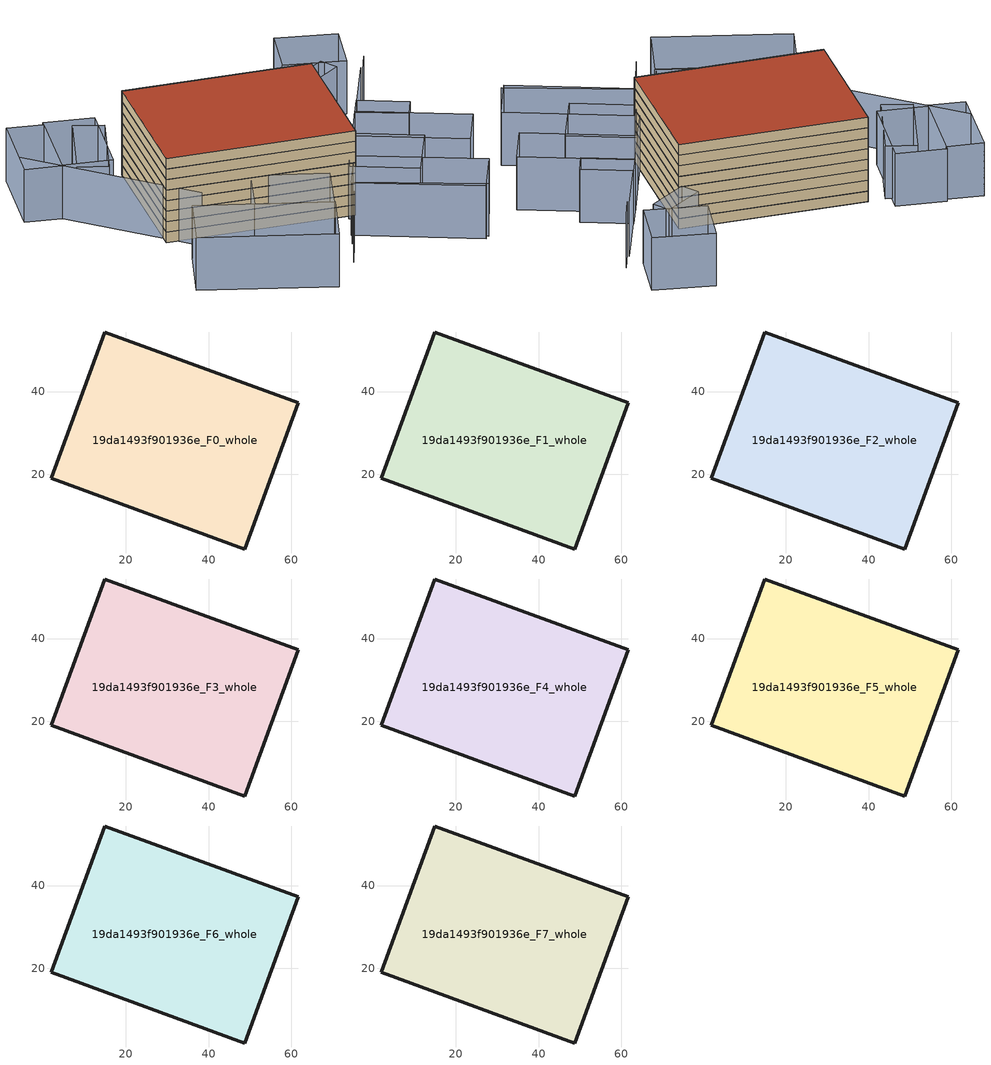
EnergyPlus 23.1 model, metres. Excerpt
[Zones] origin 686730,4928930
19da1493f901936e_F0_whole
 floor ground (EU_floor_Construction): 48.69,2 61.61,37.3 14.96,54.37 2.05,19.07 z0
 wall outside (EU_wall_Construction): 2.05,19.07 14.96,54.37 61.61,37.3 48.69,2 2.05,19.07 z0:3
19da1493f901936e_F1_whole
 floor to 19da1493f901936e_F0_whole (EU_floor_Construction): 48.69,2 61.61,37.3 14.96,54.37 2.04,19.07 z3
 wall outside (EU_wall_Construction): 2.05,19.07 14.96,54.37 61.61,37.3 48.69,2 2.05,19.07 z3:6
19da1493f901936e_F2_whole
 floor to 19da1493f901936e_F1_whole (EU_floor_Construction): 48.69,2 61.61,37.3 14.96,54.37 2.04,19.07 z6
 wall outside (EU_wall_Construction): 2.05,19.07 14.96,54.37 61.61,37.3 48.69,2 2.05,19.07 z6:9
19da1493f901936e_F3_whole
 floor to 19da1493f901936e_F2_whole (EU_floor_Construction): 48.69,2 61.61,37.3 14.96,54.37 2.04,19.07 z9
 wall outside (EU_wall_Construction): 2.05,19.07 14.96,54.37 61.61,37.3 48.69,2 2.05,19.07 z9:12
19da1493f901936e_F4_whole
 floor to 19da1493f901936e_F3_whole (EU_floor_Construction): 48.69,2 61.61,37.3 14.96,54.37 2.04,19.07 z12
 wall outside (EU_wall_Construction): 2.05,19.07 14.96,54.37 61.61,37.3 48.69,2 2.05,19.07 z12:15
19da1493f901936e_F5_whole
 floor to 19da1493f901936e_F4_whole (EU_floor_Construction): 48.69,2 61.61,37.3 14.96,54.37 2.04,19.07 z15
 wall outside (EU_wall_Construction): 2.05,19.07 14.96,54.37 61.61,37.3 48.69,2 2.05,19.07 z15:18
19da1493f901936e_F6_whole
 floor to 19da1493f901936e_F5_whole (EU_floor_Construction): 48.69,2 61.61,37.3 14.96,54.37 2.04,19.07 z18
 wall outside (EU_wall_Construction): 2.05,19.07 14.96,54.37 61.61,37.3 48.69,2 2.05,19.07 z18:21
19da1493f901936e_F7_whole
 floor to 19da1493f901936e_F6_whole (EU_floor_Construction): 48.69,2 61.61,37.3 14.96,54.37 2.04,19.07 z21
 wall outside (EU_wall_Construction): 2.05,19.07 14.96,54.37 61.61,37.3 48.69,2 2.05,19.07 z21:24
 roof outside (EU_roof_Construction): 61.61,37.3 48.69,2 2.05,19.07 14.96,54.37 z24
shading: 33.2,-17.54 39.27,-9.92 / 38.88,-9.62 41.9,-5.83 / 41.9,-5.83 68.52,-27.08 / 68.79,27.99 80.05,41.11 / 79.91,40.14 84.3,45.48 / -16.69,55.25 8.29,12.58 / 67.27,-27.62 41.38,-5.79 / 41.38,-5.79 50.61,5.15 / 50.61,5.15 76.49,-16.69 / 76.49,-16.69 67.27,-27.62 / 22.54,-25.53 -7.18,-5.54 / -7.18,-5.54 2.34,8.61 / 2.34,8.61 32.06,-11.38 / 32.06,-11.38 22.54,-25.53 / 10.67,55.88 -1.69,37.81 / -1.69,37.81 -8.35,42.36 / -8.35,42.36 4.01,60.44 / 4.01,60.44 10.67,55.88 / -10.71,45.56 -0.85,66.26 / -0.85,66.26 11.06,60.58 / 11.06,60.58 1.2,39.88 / 1.2,39.88 -10.71,45.56 / -1.31,65.3 -10.93,45.09 / -10.93,45.09 -19.68,49.26 / -19.68,49.26 -10.05,69.46 / -10.05,69.46 -1.31,65.3 / 40.13,1.38 31.83,-11.28 / 31.83,-11.28 15.1,-0.32 / 15.1,-0.32 23.4,12.34 / 23.4,12.34 40.13,1.38 / 59.9,-10.3 46.18,1.48 / 46.18,1.48 57.51,14.68 / 57.51,14.68 71.23,2.9 / 71.23,2.9 59.9,-10.3 / 64.94,23.62 87.61,4.41 / 87.61,4.41 79.28,-5.41 / 79.28,-5.41 56.62,13.8 / 56.62,13.8 64.94,23.62 / 68.72,28.11 79.11,19.26 / 79.11,19.26 75.1,14.56 / 75.1,14.56 64.72,23.4 / 64.72,23.4 68.72,28.11 / 62.62,46.63 74.23,49.95 / 74.23,49.95 75.61,45.11 / 75.61,45.11 64,41.78 / 64,41.78 62.62,46.63 / 72.32,66.88 86.6,59.02 / 86.6,59.02 79.51,46.14 / 79.51,46.14 65.23,54 / 65.23,54 72.32,66.88 z0:15
[Building]
EU S2 Campaign: North Axis=0; Terrain=City; Solar Distribution=FullExterior
[Site:Location]
Bologna: Latitude=44.5; Longitude=11.25; Time Zone=1; Elevation=37
[SizingPeriod:WeatherFileDays]
AnnualSizingPeriod: Begin Month=1; Begin Day of Month=1; End Month=12; End Day of Month=31; Day of Week for Start Day=Monday; Use Weather File Daylight Saving Period=No; Use Weather File Rain and Snow Indicators=No
[MATERIAL]
EU_InternalMass_Material: Roughness=MediumRough; Thickness=0.1; Conductivity=1; Density=1800; Specific Heat=900; Thermal Absorptance=0.9; Solar Absorptance=0.7; Visible Absorptance=0.7
[MATERIAL:NOMASS] Roughness=MediumRough; Thermal Absorptance=0.9; Solar Absorptance=0.7; Visible Absorptance=0.7
Name | Thermal Resistance
EU_wall_NoMass | 0.905828
EU_roof_NoMass | 0.37593
EU_floor_NoMass | 0.67114
[CONSTRUCTION]
EU_wall_Construction: EU_wall_NoMass
EU_roof_Construction: EU_roof_NoMass
EU_floor_Construction: EU_floor_NoMass
EU_InternalMass_Construction: EU_InternalMass_Material
[ZONE] Type=1; Multiplier=1; Ceiling Height=autocalculate; Volume=5601.34; Floor Area=autocalculate; Part of Total Floor Area=Yes
19da1493f901936e_F0_whole; 19da1493f901936e_F1_whole; 19da1493f901936e_F2_whole; 19da1493f901936e_F3_whole; 19da1493f901936e_F4_whole; 19da1493f901936e_F5_whole; 19da1493f901936e_F6_whole; 19da1493f901936e_F7_whole
[INTERNALMASS] Construction=EU_InternalMass_Construction; Surface Area=1867.11
Name | Zone or ZoneList
19da1493f901936e_F0_whole_EU_InternalMass | 19da1493f901936e_F0_whole
19da1493f901936e_F1_whole_EU_InternalMass | 19da1493f901936e_F1_whole
19da1493f901936e_F2_whole_EU_InternalMass | 19da1493f901936e_F2_whole
19da1493f901936e_F3_whole_EU_InternalMass | 19da1493f901936e_F3_whole
19da1493f901936e_F4_whole_EU_InternalMass | 19da1493f901936e_F4_whole
19da1493f901936e_F5_whole_EU_InternalMass | 19da1493f901936e_F5_whole
19da1493f901936e_F6_whole_EU_InternalMass | 19da1493f901936e_F6_whole
19da1493f901936e_F7_whole_EU_InternalMass | 19da1493f901936e_F7_whole
[OTHEREQUIPMENT] Fuel Type=Electricity; Design Level Calculation Method=Watts/Area; Power per Zone Floor Area=1; Fraction Latent=0; Fraction Radiant=0; Fraction Lost=0; Carbon Dioxide Generation Rate=0; EndUse Subcategory=EU_Step8_InternalGains
Name | Zone or ZoneList or Space or SpaceList | Schedule
EU_Step8_InternalGain_19da1493f901936e_F0_whole_f000 | 19da1493f901936e_F0_whole | EU_Step8_GainSchedule_19da1493f901936e_F0_whole_f000
EU_Step8_InternalGain_19da1493f901936e_F1_whole_f000 | 19da1493f901936e_F1_whole | EU_Step8_GainSchedule_19da1493f901936e_F1_whole_f000
EU_Step8_InternalGain_19da1493f901936e_F2_whole_f000 | 19da1493f901936e_F2_whole | EU_Step8_GainSchedule_19da1493f901936e_F2_whole_f000
EU_Step8_InternalGain_19da1493f901936e_F3_whole_f000 | 19da1493f901936e_F3_whole | EU_Step8_GainSchedule_19da1493f901936e_F3_whole_f000
EU_Step8_InternalGain_19da1493f901936e_F4_whole_f000 | 19da1493f901936e_F4_whole | EU_Step8_GainSchedule_19da1493f901936e_F4_whole_f000
EU_Step8_InternalGain_19da1493f901936e_F5_whole_f000 | 19da1493f901936e_F5_whole | EU_Step8_GainSchedule_19da1493f901936e_F5_whole_f000
EU_Step8_InternalGain_19da1493f901936e_F6_whole_f000 | 19da1493f901936e_F6_whole | EU_Step8_GainSchedule_19da1493f901936e_F6_whole_f000
EU_Step8_InternalGain_19da1493f901936e_F7_whole_f000 | 19da1493f901936e_F7_whole | EU_Step8_GainSchedule_19da1493f901936e_F7_whole_f000
[ZONEVENTILATION:DESIGNFLOWRATE] Schedule=EU_AlwaysOn; Design Flow Rate Calculation Method=AirChanges/Hour; Air Changes per Hour=0.73129; Ventilation Type=Natural; Fan Pressure Rise=0; Fan Total Efficiency=1; Constant Term Coefficient=1; Temperature Term Coefficient=0; Velocity Term Coefficient=0; Velocity Squared Term Coefficient=0; Minimum Indoor Temperature=-100; Maximum Indoor Temperature=100; Delta Temperature=-100; Minimum Outdoor Temperature=-100; Maximum Outdoor Temperature=100; Maximum Wind Speed=40
Name | Zone or ZoneList or Space or SpaceList
EU_ConstantAir_19da1493f901936e_F0_whole | 19da1493f901936e_F0_whole
EU_ConstantAir_19da1493f901936e_F1_whole | 19da1493f901936e_F1_whole
EU_ConstantAir_19da1493f901936e_F2_whole | 19da1493f901936e_F2_whole
EU_ConstantAir_19da1493f901936e_F3_whole | 19da1493f901936e_F3_whole
EU_ConstantAir_19da1493f901936e_F4_whole | 19da1493f901936e_F4_whole
EU_ConstantAir_19da1493f901936e_F5_whole | 19da1493f901936e_F5_whole
EU_ConstantAir_19da1493f901936e_F6_whole | 19da1493f901936e_F6_whole
EU_ConstantAir_19da1493f901936e_F7_whole | 19da1493f901936e_F7_whole
[HVACTEMPLATE:THERMOSTAT] Constant Heating Setpoint=20; Constant Cooling Setpoint=50
EU_HeatOnly_19da1493f901936e_F0_whole; EU_HeatOnly_19da1493f901936e_F1_whole; EU_HeatOnly_19da1493f901936e_F2_whole; EU_HeatOnly_19da1493f901936e_F3_whole; EU_HeatOnly_19da1493f901936e_F4_whole; EU_HeatOnly_19da1493f901936e_F5_whole; EU_HeatOnly_19da1493f901936e_F6_whole; EU_HeatOnly_19da1493f901936e_F7_whole
[HVACTEMPLATE:ZONE:IDEALLOADSAIRSYSTEM] System Availability Schedule=EU_AlwaysOn; Maximum Heating Supply Air Temperature=50; Minimum Cooling Supply Air Temperature=13; Maximum Heating Supply Air Humidity Ratio=0.0156; Minimum Cooling Supply Air Humidity Ratio=0.0077; Heating Limit=NoLimit; Cooling Limit=NoLimit; Heating Availability Schedule=EU_AlwaysOn; Cooling Availability Schedule=EU_CoolingOff; Dehumidification Control Type=ConstantSensibleHeatRatio; Cooling Sensible Heat Ratio=0.7; Dehumidification Setpoint=60; Humidification Control Type=None; Humidification Setpoint=30; Outdoor Air Method=None; Outdoor Air Flow Rate per Person=0.00944; Outdoor Air Flow Rate per Zone Floor Area=0; Outdoor Air Flow Rate per Zone=0; Demand Controlled Ventilation Type=None; Outdoor Air Economizer Type=NoEconomizer; Heat Recovery Type=None; Sensible Heat Recovery Effectiveness=0.7; Latent Heat Recovery Effectiveness=0.65
Name | Template Thermostat
19da1493f901936e_F0_whole | EU_HeatOnly_19da1493f901936e_F0_whole
19da1493f901936e_F1_whole | EU_HeatOnly_19da1493f901936e_F1_whole
19da1493f901936e_F2_whole | EU_HeatOnly_19da1493f901936e_F2_whole
19da1493f901936e_F3_whole | EU_HeatOnly_19da1493f901936e_F3_whole
19da1493f901936e_F4_whole | EU_HeatOnly_19da1493f901936e_F4_whole
19da1493f901936e_F5_whole | EU_HeatOnly_19da1493f901936e_F5_whole
19da1493f901936e_F6_whole | EU_HeatOnly_19da1493f901936e_F6_whole
19da1493f901936e_F7_whole | EU_HeatOnly_19da1493f901936e_F7_whole
[SIZING:ZONE] Zone Cooling Design Supply Air Temperature Input Method=SupplyAirTemperature; Zone Cooling Design Supply Air Temperature=13; Zone Heating Design Supply Air Temperature Input Method=SupplyAirTemperature; Zone Heating Design Supply Air Temperature=50; Zone Cooling Design Supply Air Humidity Ratio=0.008; Zone Heating Design Supply Air Humidity Ratio=0.008; Cooling Design Air Flow Method=DesignDay; Cooling Design Air Flow Rate=0; Cooling Minimum Air Flow per Zone Floor Area=0.000762; Cooling Minimum Air Flow=0; Cooling Minimum Air Flow Fraction=0.2; Heating Design Air Flow Method=DesignDay; Heating Design Air Flow Rate=0; Heating Maximum Air Flow per Zone Floor Area=0.002032; Heating Maximum Air Flow=0.141576; Heating Maximum Air Flow Fraction=0.3; Account for Dedicated Outdoor Air System=No; Dedicated Outdoor Air System Control Strategy=NeutralSupplyAir; Dedicated Outdoor Air Low Setpoint Temperature for Design=autosize; Dedicated Outdoor Air High Setpoint Temperature for Design=autosize; Zone Load Sizing Method=Sensible Load Only No Latent Load; Zone Latent Cooling Design Supply Air Humidity Ratio Input Method=HumidityRatioDifference; Zone Cooling Design Supply Air Humidity Ratio Difference=0.005; Zone Latent Heating Design Supply Air Humidity Ratio Input Method=HumidityRatioDifference; Zone Humidification Design Supply Air Humidity Ratio Difference=0.005
19da1493f901936e_F0_whole; 19da1493f901936e_F1_whole; 19da1493f901936e_F2_whole; 19da1493f901936e_F3_whole; 19da1493f901936e_F4_whole; 19da1493f901936e_F5_whole; 19da1493f901936e_F6_whole; 19da1493f901936e_F7_whole
[SCHEDULE:CONSTANT]
Name | Hourly Value
EU_AlwaysOn | 1
EU_CoolingOff | 0
[SCHEDULE:FILE] Column Number=1; Rows to Skip at Top=0; Number of Hours of Data=8760; Column Separator=Comma; Interpolate to Timestep=No; Minutes per Item=60; Adjust Schedule for Daylight Savings=Yes
Name | File
EU_Step8_GainSchedule_19da1493f901936e_F0_whole_f000 | ../../schedules/19da1493f901936e/19da1493f901936e_F0_whole_f000_gain.csv
EU_Step8_GainSchedule_19da1493f901936e_F1_whole_f000 | ../../schedules/19da1493f901936e/19da1493f901936e_F1_whole_f000_gain.csv
EU_Step8_GainSchedule_19da1493f901936e_F2_whole_f000 | ../../schedules/19da1493f901936e/19da1493f901936e_F2_whole_f000_gain.csv
EU_Step8_GainSchedule_19da1493f901936e_F3_whole_f000 | ../../schedules/19da1493f901936e/19da1493f901936e_F3_whole_f000_gain.csv
EU_Step8_GainSchedule_19da1493f901936e_F4_whole_f000 | ../../schedules/19da1493f901936e/19da1493f901936e_F4_whole_f000_gain.csv
EU_Step8_GainSchedule_19da1493f901936e_F5_whole_f000 | ../../schedules/19da1493f901936e/19da1493f901936e_F5_whole_f000_gain.csv
EU_Step8_GainSchedule_19da1493f901936e_F6_whole_f000 | ../../schedules/19da1493f901936e/19da1493f901936e_F6_whole_f000_gain.csv
EU_Step8_GainSchedule_19da1493f901936e_F7_whole_f000 | ../../schedules/19da1493f901936e/19da1493f901936e_F7_whole_f000_gain.csv
